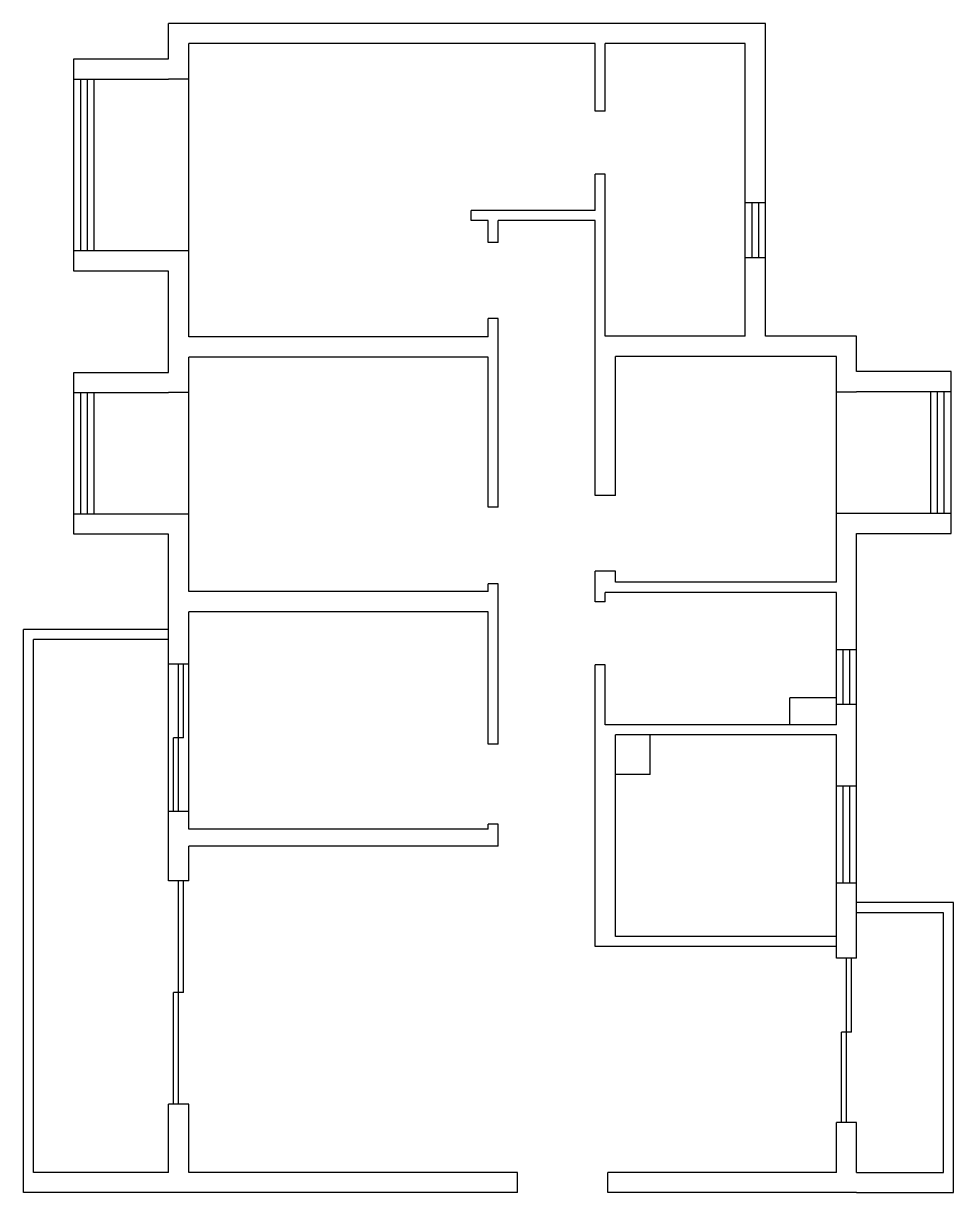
# Model space of a CAD drawing. Header units: millimetres. Extents: x 357798 to 479589, y 123829 to 180684.
# Drawn here: x 468559 to 479589, y 166814 to 180684 of the extents above; entities that cross this region are included whole.
import ezdxf

# ---------------------------------------------------------------- set-up
doc = ezdxf.new("R2010")
doc.units = ezdxf.units.MM
doc.layers.add('墙体', color=7, linetype='Continuous')

msp = doc.modelspace()

# ---------------------------------------------------------------- linework, layer by layer
at = {"layer": '墙体', "linetype": 'Continuous'}
for p, q in [((477359.4, 180683.8), (470279.4, 180683.8)), ((470279.4, 180263.8), (470279.4, 180683.8)), ((477359.4, 178553.8), (477359.4, 180683.8)), ((475339.4, 180443.8), (470519.4, 180443.8)), ((470519.4, 176963.8), (470519.4, 180443.8)), ((475339.4, 179643.8), (475339.4, 180443.8)), ((477119.4, 180443.8), (475459.4, 180443.8)), ((475459.4, 179643.8), (475459.4, 180443.8)), ((477119.4, 178553.8), (477119.4, 180443.8)), ((469159.4, 180023.8), (469159.4, 180263.8)), ((469159.4, 180263.8), (470279.4, 180263.8)), ((469159.4, 177983.8), (469159.4, 180023.8)), ((469159.4, 180023.8), (470279.4, 180023.8)), ((469239.4, 177983.8), (469239.4, 180023.8)), ((469319.4, 177983.8), (469319.4, 180023.8)), ((469399.4, 177983.8), (469399.4, 180023.8)), ((470519.4, 180023.8), (470279.4, 180023.8)), ((475459.4, 179643.8), (475339.4, 179643.8)), ((475459.4, 178893.8), (475339.4, 178893.8)), ((475339.4, 178463.8), (475339.4, 178893.8)), ((475459.4, 176973.8), (475459.4, 178893.8)), ((477359.4, 178553.8), (477119.4, 178553.8)), ((477119.4, 177903.8), (477119.4, 178553.8)), ((477199.4, 177903.8), (477199.4, 178553.8)), ((477279.4, 177903.8), (477279.4, 178553.8)), ((477359.4, 177903.8), (477359.4, 178553.8)), ((475339.4, 178463.8), (473869.4, 178463.8)), ((473869.4, 178343.8), (473869.4, 178463.8)), ((474069.4, 178343.8), (473869.4, 178343.8)), ((474069.4, 178083.8), (474069.4, 178343.8)), ((475339.4, 178343.8), (474189.4, 178343.8)), ((474189.4, 178083.8), (474189.4, 178343.8)), ((475339.4, 176963.8), (475339.4, 178343.8)), ((470279.4, 177983.8), (469159.4, 177983.8)), ((469159.4, 177743.8), (469159.4, 177983.8)), ((470519.4, 177983.8), (470279.4, 177983.8)), ((474189.4, 178083.8), (474069.4, 178083.8)), ((477359.4, 177903.8), (477119.4, 177903.8)), ((477119.4, 176973.8), (477119.4, 177903.8)), ((477359.4, 176973.8), (477359.4, 177903.8)), ((470279.4, 177743.8), (469159.4, 177743.8)), ((470279.4, 176543.8), (470279.4, 177743.8)), ((474189.4, 177183.8), (474069.4, 177183.8)), ((474069.4, 176963.8), (474069.4, 177183.8)), ((474189.4, 176723.8), (474189.4, 177183.8)), ((474069.4, 176963.8), (470519.4, 176963.8)), ((475339.4, 175083.8), (475339.4, 176963.8)), ((477119.4, 176973.8), (475459.4, 176973.8)), ((478439.4, 176973.8), (477359.4, 176973.8)), ((478439.4, 176553.8), (478439.4, 176973.8)), ((474069.4, 176723.8), (470519.4, 176723.8)), ((470519.4, 173943.8), (470519.4, 176723.8)), ((474069.4, 174943.8), (474069.4, 176723.8)), ((474189.4, 174943.8), (474189.4, 176723.8)), ((478199.4, 176733.8), (475579.4, 176733.8)), ((475579.4, 175083.8), (475579.4, 176733.8)), ((478199.4, 174253.8), (478199.4, 176733.8)), ((469159.4, 176303.8), (469159.4, 176543.8)), ((469159.4, 176543.8), (470279.4, 176543.8)), ((479559.4, 176553.8), (478439.4, 176553.8)), ((479559.4, 176313.8), (479559.4, 176553.8)), ((469159.4, 174863.8), (469159.4, 176303.8)), ((469159.4, 176303.8), (470279.4, 176303.8)), ((469239.4, 174863.8), (469239.4, 176303.8)), ((469319.4, 174863.8), (469319.4, 176303.8)), ((469399.4, 174863.8), (469399.4, 176303.8)), ((470519.4, 176303.8), (470279.4, 176303.8)), ((478199.4, 176313.8), (478439.4, 176313.8)), ((479559.4, 176313.8), (478439.4, 176313.8)), ((479319.4, 174873.8), (479319.4, 176313.8)), ((479399.4, 174873.8), (479399.4, 176313.8)), ((479479.4, 174873.8), (479479.4, 176313.8)), ((479559.4, 174873.8), (479559.4, 176313.8)), ((475579.4, 175083.8), (475339.4, 175083.8)), ((474189.4, 174943.8), (474069.4, 174943.8)), ((470279.4, 174863.8), (469159.4, 174863.8)), ((469159.4, 174623.8), (469159.4, 174863.8)), ((470519.4, 174863.8), (470279.4, 174863.8)), ((478199.4, 174873.8), (478439.4, 174873.8)), ((478439.4, 174873.8), (479559.4, 174873.8)), ((479559.4, 174633.8), (479559.4, 174873.8)), ((470279.4, 174623.8), (469159.4, 174623.8)), ((470279.4, 173083.8), (470279.4, 174623.8)), ((478439.4, 173253.8), (478439.4, 174633.8)), ((478439.4, 174633.8), (479559.4, 174633.8)), ((478199.4, 174053.8), (478199.4, 174253.8)), ((475579.4, 174183.8), (475339.4, 174183.8)), ((475339.4, 173933.8), (475339.4, 174183.8)), ((475579.4, 174053.8), (475579.4, 174183.8)), ((474069.4, 173943.8), (470519.4, 173943.8)), ((474189.4, 174033.8), (474069.4, 174033.8)), ((474069.4, 173943.8), (474069.4, 174033.8)), ((474189.4, 173943.8), (474189.4, 174033.8)), ((474189.4, 172133.8), (474189.4, 173943.8)), ((475339.4, 173823.8), (475339.4, 173933.8)), ((478199.4, 173933.8), (475459.4, 173933.8)), ((475459.4, 173823.8), (475459.4, 173933.8)), ((478199.4, 174053.8), (475579.4, 174053.8)), ((478199.4, 173253.8), (478199.4, 173933.8)), ((475459.4, 173823.8), (475339.4, 173823.8)), ((474069.4, 173703.8), (470519.4, 173703.8)), ((470519.4, 173083.8), (470519.4, 173703.8)), ((474069.4, 172133.8), (474069.4, 173703.8)), ((470279.4, 173493.8), (468559.4, 173493.8)), ((468559.4, 166813.8), (468559.4, 173493.8)), ((470279.4, 173373.8), (468679.4, 173373.8)), ((468679.4, 167053.8), (468679.4, 173373.8)), ((478439.4, 173253.8), (478199.4, 173253.8)), ((478199.4, 172603.8), (478199.4, 173253.8)), ((478279.4, 172603.8), (478279.4, 173253.8)), ((478359.4, 172603.8), (478359.4, 173253.8)), ((478439.4, 172603.8), (478439.4, 173253.8)), ((470519.4, 173083.8), (470279.4, 173083.8)), ((470279.4, 171333.8), (470279.4, 173083.8)), ((470399.4, 171333.8), (470399.4, 173083.8)), ((470459.4, 172208.8), (470459.4, 173083.8)), ((470519.4, 171333.8), (470519.4, 173083.8)), ((475459.4, 173073.8), (475339.4, 173073.8)), ((475339.4, 169733.8), (475339.4, 173073.8)), ((475459.4, 172363.8), (475459.4, 173073.8)), ((478199.4, 172683.8), (477649.4, 172683.8)), ((477649.4, 172363.8), (477649.4, 172683.8)), ((478439.4, 172603.8), (478199.4, 172603.8)), ((478199.4, 172363.8), (478199.4, 172603.8)), ((478439.4, 171633.8), (478439.4, 172603.8)), ((478199.4, 172363.8), (475459.4, 172363.8)), ((470459.4, 172208.8), (470339.4, 172208.8)), ((470339.4, 171333.8), (470339.4, 172208.8)), ((474189.4, 172133.8), (474069.4, 172133.8)), ((478199.4, 172243.8), (475579.4, 172243.8)), ((475579.4, 169853.8), (475579.4, 172243.8)), ((475989.4, 171773.8), (475989.4, 172243.8)), ((478199.4, 171633.8), (478199.4, 172243.8)), ((475989.4, 171773.8), (475579.4, 171773.8)), ((478439.4, 171633.8), (478199.4, 171633.8)), ((478199.4, 170483.8), (478199.4, 171633.8)), ((478279.4, 170483.8), (478279.4, 171633.8)), ((478359.4, 170483.8), (478359.4, 171633.8)), ((478439.4, 170483.8), (478439.4, 171633.8)), ((470519.4, 171333.8), (470279.4, 171333.8)), ((470279.4, 170513.8), (470279.4, 171333.8)), ((470519.4, 171123.8), (470519.4, 171333.8)), ((474189.4, 171183.8), (474069.4, 171183.8)), ((474069.4, 171123.8), (474069.4, 171183.8)), ((474189.4, 170923.8), (474189.4, 171183.8)), ((474069.4, 171123.8), (470519.4, 171123.8)), ((474189.4, 170923.8), (470519.4, 170923.8)), ((470519.4, 170513.8), (470519.4, 170923.8)), ((470519.4, 170513.8), (470279.4, 170513.8)), ((470399.4, 167863.8), (470399.4, 170513.8)), ((470459.4, 169188.8), (470459.4, 170513.8)), ((478439.4, 170483.8), (478199.4, 170483.8)), ((478199.4, 170053.8), (478199.4, 170483.8)), ((478439.4, 169593.8), (478439.4, 170483.8)), ((479589.4, 170253.8), (478439.4, 170253.8)), ((479589.4, 166813.8), (479589.4, 170253.8)), ((478199.4, 169593.8), (478199.4, 170053.8)), ((479469.4, 170133.8), (478439.4, 170133.8)), ((479469.4, 167053.8), (479469.4, 170133.8)), ((478199.4, 169853.8), (475579.4, 169853.8)), ((478199.4, 169733.8), (475339.4, 169733.8)), ((478439.4, 169593.8), (478199.4, 169593.8)), ((478319.4, 167643.8), (478319.4, 169593.8)), ((478379.4, 168718.8), (478379.4, 169593.8)), ((470339.4, 167863.8), (470339.4, 169188.8)), ((470459.4, 169188.8), (470339.4, 169188.8)), ((478259.4, 167643.8), (478259.4, 168718.8)), ((478379.4, 168718.8), (478259.4, 168718.8)), ((470519.4, 167863.8), (470279.4, 167863.8)), ((470279.4, 167053.8), (470279.4, 167863.8)), ((470519.4, 167053.8), (470519.4, 167863.8)), ((478439.4, 167643.8), (478199.4, 167643.8)), ((478199.4, 167053.8), (478199.4, 167643.8)), ((478439.4, 167053.8), (478439.4, 167643.8)), ((470279.4, 167053.8), (468679.4, 167053.8)), ((474419.4, 167053.8), (470519.4, 167053.8)), ((474419.4, 166813.8), (474419.4, 167053.8)), ((478199.4, 167053.8), (475489.4, 167053.8)), ((475489.4, 166813.8), (475489.4, 167053.8)), ((478439.4, 167053.8), (479469.4, 167053.8)), ((470279.4, 166813.8), (468559.4, 166813.8)), ((474419.4, 166813.8), (470279.4, 166813.8)), ((478439.4, 166813.8), (475489.4, 166813.8)), ((478439.4, 166813.8), (479589.4, 166813.8))]:
    msp.add_line(p, q, dxfattribs=at)

doc.saveas('drawing.dxf')
